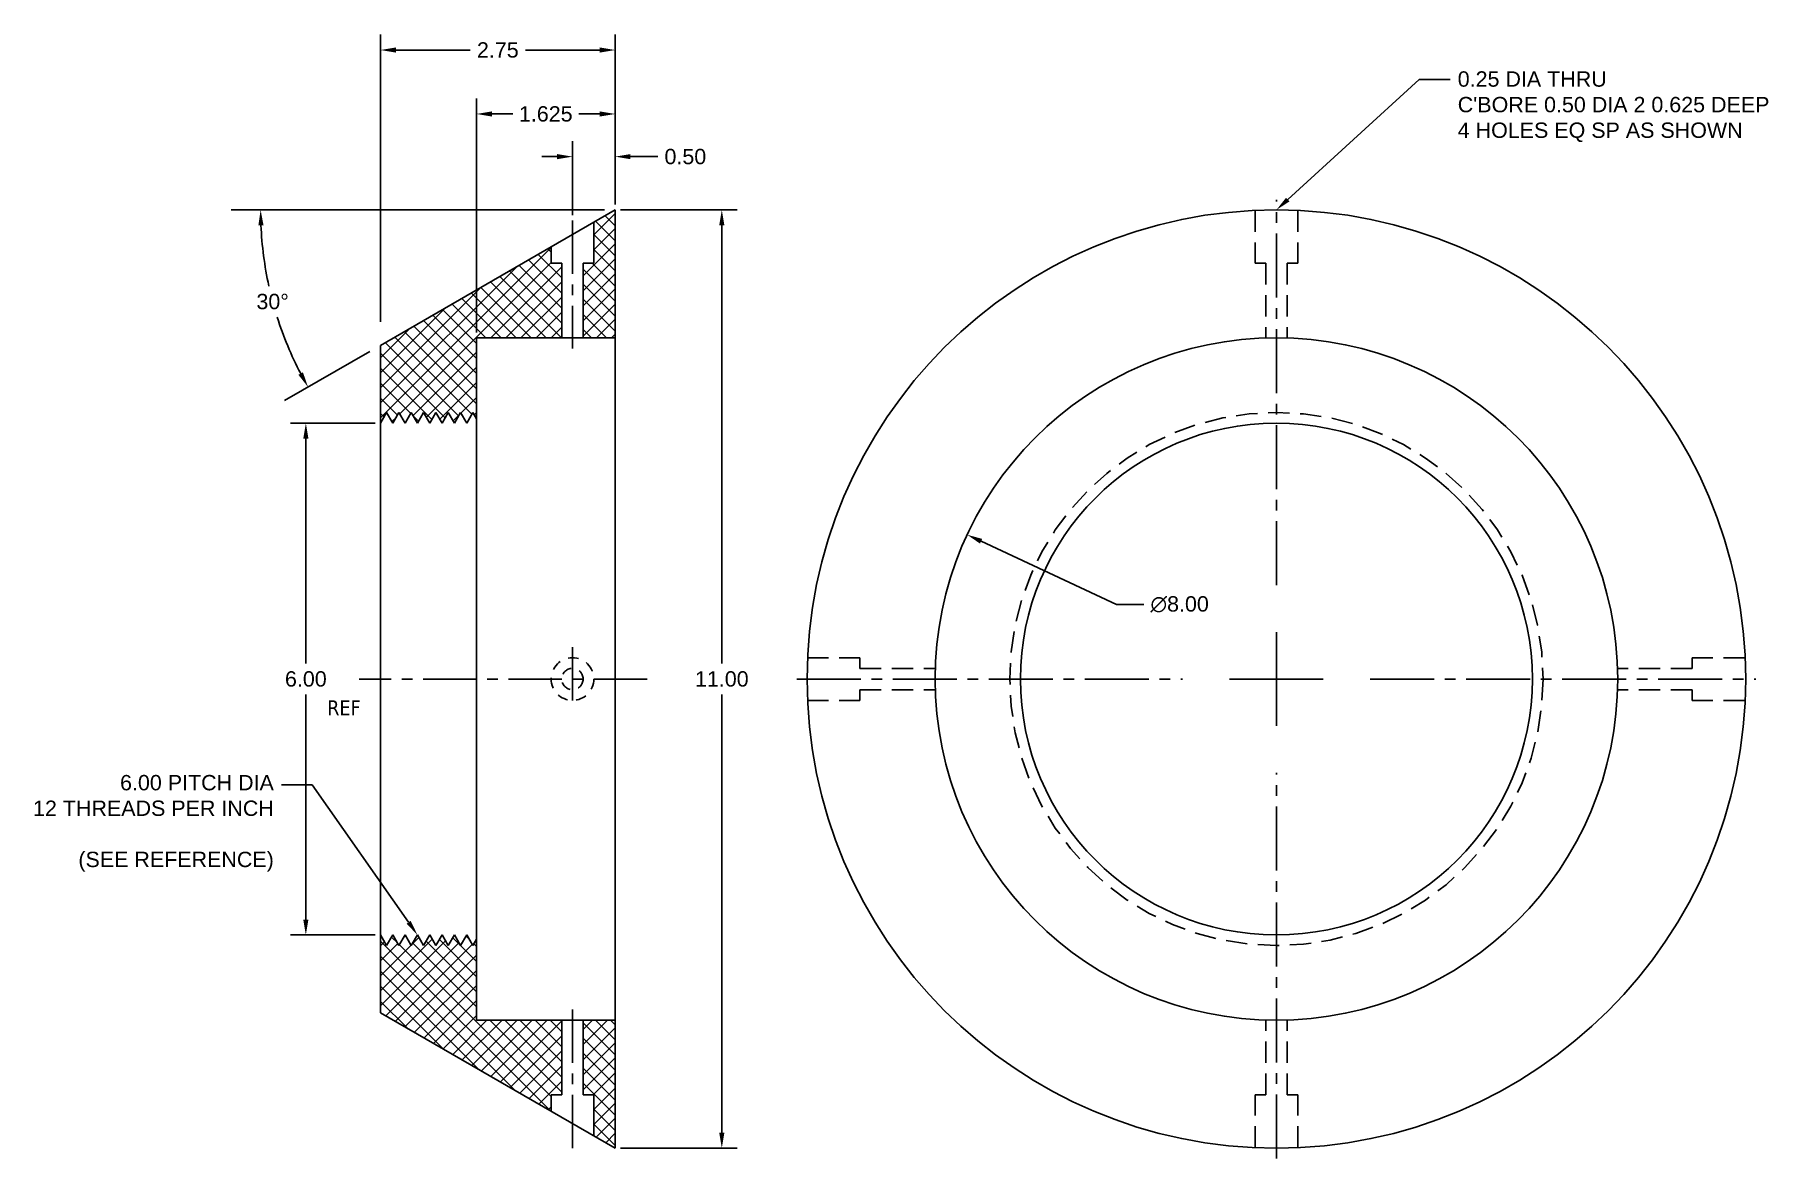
# Model space of a CAD drawing. Header units: inches. Extents: x 7.3 to 27.6, y 3.8 to 16.9.
import ezdxf
from ezdxf import colors
from ezdxf.entities.mleader import LeaderData, LeaderLine
from ezdxf.math import Vec2, Vec3

# ---------------------------------------------------------------- set-up
doc = ezdxf.new("R2010")
doc.units = ezdxf.units.IN
doc.header["$MEASUREMENT"] = 0
for name, pattern in [('CENTER', [2, 1.25, -0.25, 0.25, -0.25]), ('CENTER2', [1.125, 0.75, -0.125, 0.125, -0.125]), ('HIDDEN', [0.375, 0.25, -0.125])]:
    doc.linetypes.add(name, pattern=pattern)
doc.layers.get('Defpoints').update_dxf_attribs({"color": 254})
for name, color, linetype in [('center', 4, 'CENTER'), ('dimensions', 3, 'Continuous'), ('hidden', 2, 'HIDDEN')]:
    doc.layers.add(name, color=color, linetype=linetype)
doc.styles.get("Standard").update_dxf_attribs({"font": 'arial.ttf'})
doc.styles.add('TAHOMA.25', font='tahoma.ttf', dxfattribs={"height": 0.25})
doc.dimstyles.get("Standard").update_dxf_attribs({"dimtxt": 0.18, "dimasz": 0.18, "dimexe": 0.18, "dimexo": 0.0625, "dimgap": 0.09, "dimtad": 0, "dimtih": 1, "dimtoh": 1, "dimdec": 4, "dimzin": 0, "dimdsep": 46, "dimtxsty": 'Standard', "dimcen": 0.09, "dimadec": 0, "dimazin": 0, "dimtfac": 1, "dimtdec": 4, "dimtofl": 0, "dimtmove": 0, "dimatfit": 3, "dimfxl": 1, "dimtolj": 1, "dimtzin": 0, "dimarcsym": 0})

# ---------------------------------------------------------------- blocks, each defined once
blk = doc.blocks.new('*U1')
at = {"layer": 'center', "color": 0, "linetype": 'CENTER2', "transparency": 16777216}
for p, q in [((0, 1.1), (0, 5.62)), ((-5.62, 0), (-1.1, 0)), ((1.1, 0), (5.62, 0)), ((0, -5.62), (0, -1.1))]:
    blk.add_line(p, q, dxfattribs=at)
at = {"layer": 'center', "color": 0, "linetype": 'Continuous', "transparency": 16777216}
for p, q in [((0, -0.55), (0, 0.55)), ((-0.55, 0), (0.55, 0))]:
    blk.add_line(p, q, dxfattribs=at)
blk = doc.blocks.new('*D2')
at = {"layer": 'Defpoints', "color": 0, "transparency": 16777216}
for p in [(14.125, 14.875), (15.375, 14.875), (14.125, 3.875)]:
    blk.add_point(p, dxfattribs=at)
at = {"layer": 'dimensions', "color": 0, "lineweight": -2, "transparency": 16777216}
for p, q in [((14.188, 14.875), (15.555, 14.875)), ((15.375, 14.695), (15.375, 9.557)), ((15.375, 4.055), (15.375, 9.193)), ((14.188, 3.875), (15.555, 3.875))]:
    blk.add_line(p, q, dxfattribs=at)
at = {"layer": 'dimensions', "color": 0, "transparency": 16777216}
for points in [[(15.345, 14.695), (15.405, 14.695), (15.375, 14.875)], [(15.345, 4.055), (15.405, 4.055), (15.375, 3.875)]]:
    blk.add_solid(points, dxfattribs=at)
at = {"layer": 'dimensions', "color": 0, "transparency": 16777216, "insert": (15.375, 9.375), "char_height": 0.18, "attachment_point": 5}
blk.add_mtext('\\A1;11.00', dxfattribs=at)
blk = doc.blocks.new('*D3')
at = {"layer": 'Defpoints', "color": 0, "transparency": 16777216}
for p in [(13.625, 15.5), (14.125, 14.875), (13.625, 14.75)]:
    blk.add_point(p, dxfattribs=at)
at = {"layer": 'dimensions', "color": 0, "lineweight": -2, "transparency": 16777216}
for p, q in [((13.625, 14.812), (13.625, 15.68)), ((14.125, 14.938), (14.125, 15.68)), ((13.445, 15.5), (13.265, 15.5)), ((14.305, 15.5), (14.625, 15.5))]:
    blk.add_line(p, q, dxfattribs=at)
at = {"layer": 'dimensions', "color": 0, "transparency": 16777216}
for points in [[(13.445, 15.53), (13.445, 15.47), (13.625, 15.5)], [(14.305, 15.53), (14.305, 15.47), (14.125, 15.5)]]:
    blk.add_solid(points, dxfattribs=at)
at = {"layer": 'dimensions', "color": 0, "transparency": 16777216, "insert": (14.948, 15.5), "char_height": 0.18, "attachment_point": 5}
blk.add_mtext('\\A1;0.50', dxfattribs=at)
blk = doc.blocks.new('*D4')
at = {"layer": 'Defpoints', "color": 0, "transparency": 16777216}
for p in [(12.5, 16), (14.125, 14.875), (12.5, 13.375)]:
    blk.add_point(p, dxfattribs=at)
at = {"layer": 'dimensions', "color": 0, "lineweight": -2, "transparency": 16777216}
for p, q in [((12.5, 13.438), (12.5, 16.18)), ((14.125, 14.938), (14.125, 16.18)), ((12.68, 16), (12.927, 16)), ((13.945, 16), (13.698, 16))]:
    blk.add_line(p, q, dxfattribs=at)
at = {"layer": 'dimensions', "color": 0, "transparency": 16777216}
for points in [[(12.68, 16.03), (12.68, 15.97), (12.5, 16)], [(13.945, 16.03), (13.945, 15.97), (14.125, 16)]]:
    blk.add_solid(points, dxfattribs=at)
at = {"layer": 'dimensions', "color": 0, "transparency": 16777216, "insert": (13.312, 16), "char_height": 0.18, "attachment_point": 5}
blk.add_mtext('\\A1;1.625', dxfattribs=at)
blk = doc.blocks.new('*D5')
at = {"layer": 'Defpoints', "color": 0, "transparency": 16777216}
for p in [(11.375, 16.75), (14.125, 15), (11.375, 13.5)]:
    blk.add_point(p, dxfattribs=at)
at = {"layer": 'dimensions', "color": 0, "lineweight": -2, "transparency": 16777216}
for p, q in [((11.375, 13.562), (11.375, 16.93)), ((14.125, 15.062), (14.125, 16.93)), ((11.555, 16.75), (12.424, 16.75)), ((13.945, 16.75), (13.076, 16.75))]:
    blk.add_line(p, q, dxfattribs=at)
at = {"layer": 'dimensions', "color": 0, "transparency": 16777216}
for points in [[(11.555, 16.78), (11.555, 16.72), (11.375, 16.75)], [(13.945, 16.78), (13.945, 16.72), (14.125, 16.75)]]:
    blk.add_solid(points, dxfattribs=at)
at = {"layer": 'dimensions', "color": 0, "transparency": 16777216, "insert": (12.75, 16.75), "char_height": 0.18, "attachment_point": 5}
blk.add_mtext('\\A1;2.75', dxfattribs=at)
blk = doc.blocks.new('*D6')
at = {"layer": 'Defpoints', "color": 0, "transparency": 16777216}
for p in [(9.625, 14.875), (14, 14.875), (10.033, 14.154), (11.25, 13.216), (10.251, 12.639)]:
    blk.add_point(p, dxfattribs=at)
at = {"layer": 'dimensions', "color": 0, "lineweight": -2, "transparency": 16777216}
for start, end in [(182.4834, 192.4159), (197.6157, 207.5166)]:
    blk.add_arc((14.123, 14.875), 4.153, start, end, dxfattribs=at)
at = {"layer": 'dimensions', "color": 0, "transparency": 16777216}
for points in [[(9.944, 14.694), (10.004, 14.696), (9.97, 14.875)], [(10.466, 12.971), (10.413, 12.942), (10.526, 12.798)]]:
    blk.add_solid(points, dxfattribs=at)
at = {"layer": 'dimensions', "color": 0, "transparency": 16777216, "insert": (10.111, 13.8), "char_height": 0.18, "attachment_point": 5}
blk.add_mtext('\\A1;30°', dxfattribs=at)
blk = doc.blocks.new('*D7')
at = {"layer": 'Defpoints', "color": 0, "transparency": 16777216}
for p in [(10.5, 12.375), (11.375, 12.375), (11.375, 6.375)]:
    blk.add_point(p, dxfattribs=at)
at = {"layer": 'dimensions', "color": 0, "lineweight": -2, "transparency": 16777216}
for p, q in [((11.312, 12.375), (10.32, 12.375)), ((10.5, 12.195), (10.5, 9.557)), ((10.5, 6.555), (10.5, 9.193)), ((11.312, 6.375), (10.32, 6.375))]:
    blk.add_line(p, q, dxfattribs=at)
at = {"layer": 'dimensions', "color": 0, "transparency": 16777216}
for points in [[(10.47, 12.195), (10.53, 12.195), (10.5, 12.375)], [(10.47, 6.555), (10.53, 6.555), (10.5, 6.375)]]:
    blk.add_solid(points, dxfattribs=at)
at = {"layer": 'dimensions', "color": 0, "transparency": 16777216, "insert": (10.5, 9.375), "char_height": 0.18, "attachment_point": 5}
blk.add_mtext('\\A1;6.00', dxfattribs=at)
blk = doc.blocks.new('*D8')
at = {"layer": 'Defpoints', "color": 0, "transparency": 16777216}
for p in [(18.25, 11.067), (25.5, 7.683)]:
    blk.add_point(p, dxfattribs=at)
at = {"layer": 'dimensions', "color": 0, "lineweight": -2, "transparency": 16777216}
for p, q in [((20, 10.25), (18.413, 10.99)), ((20.32, 10.25), (20, 10.25))]:
    blk.add_line(p, q, dxfattribs=at)
at = {"layer": 'dimensions', "color": 0, "transparency": 16777216}
blk.add_solid([(18.426, 11.018), (18.401, 10.963), (18.25, 11.067)], dxfattribs=at)
at = {"layer": 'dimensions', "color": 0, "transparency": 16777216, "insert": (20.741, 10.25), "char_height": 0.18, "attachment_point": 5}
blk.add_mtext('\\A1;∅8.00', dxfattribs=at)

msp = doc.modelspace()

# ---------------------------------------------------------------- hatches: boundary and pattern name
at = {"layer": 'dimensions'}
h = msp.add_hatch(dxfattribs=at)
h.set_pattern_fill('ANSI31', color=0)
h.paths.add_polyline_path([(11.375, 13.28729), (11.375, 12.375), (11.44717, 12.5), (11.51934, 12.375), (11.59151, 12.5), (11.66368, 12.375), (11.73584, 12.5), (11.80801, 12.375), (11.88018, 12.5), (11.95235, 12.375), (12.02452, 12.5), (12.09669, 12.375), (12.16886, 12.5), (12.24103, 12.375), (12.31319, 12.5), (12.38536, 12.375), (12.45753, 12.5), (12.5, 12.42644), (12.5, 13.375), (13.5, 13.375), (13.5, 14.25), (13.375, 14.25), (13.375, 14.44199)])
h.paths.add_polyline_path([(13.75, 13.375), (14.125, 13.375), (14.125, 14.875), (13.875, 14.73066), (13.875, 14.25), (13.75, 14.25)])
h.paths.add_polyline_path([(13.375, 4.30801), (13.375, 4.5), (13.5, 4.5), (13.5, 5.375), (12.5, 5.375), (12.5, 6.32356), (12.45753, 6.25), (12.38536, 6.375), (12.31319, 6.25), (12.24103, 6.375), (12.16886, 6.25), (12.09669, 6.375), (12.02452, 6.25), (11.95235, 6.375), (11.88018, 6.25), (11.80801, 6.375), (11.73584, 6.25), (11.66368, 6.375), (11.59151, 6.25), (11.51934, 6.375), (11.44717, 6.25), (11.375, 6.375), (11.375, 5.46271)])
h.paths.add_polyline_path([(13.75, 4.5), (13.875, 4.5), (13.875, 4.01934), (14.125, 3.875), (14.125, 5.375), (13.75, 5.375)])
h = msp.add_hatch(dxfattribs=at)
h.set_pattern_fill('ANSI31', color=0, angle=90)
h.paths.add_polyline_path([(13.375, 4.30801), (13.375, 4.5), (13.5, 4.5), (13.5, 5.375), (12.5, 5.375), (12.5, 6.32356), (12.45753, 6.25), (12.38536, 6.375), (12.31319, 6.25), (12.24103, 6.375), (12.16886, 6.25), (12.09669, 6.375), (12.02452, 6.25), (11.95235, 6.375), (11.88018, 6.25), (11.80801, 6.375), (11.73584, 6.25), (11.66368, 6.375), (11.59151, 6.25), (11.51934, 6.375), (11.44717, 6.25), (11.375, 6.375), (11.375, 5.46271)])
h.paths.add_polyline_path([(14.125, 5.375), (13.75, 5.375), (13.75, 4.5), (13.875, 4.5), (13.875, 4.01934), (14.125, 3.875)])
h.paths.add_polyline_path([(11.375, 13.28729), (11.375, 12.375), (11.44717, 12.5), (11.51934, 12.375), (11.59151, 12.5), (11.66368, 12.375), (11.73584, 12.5), (11.80801, 12.375), (11.88018, 12.5), (11.95235, 12.375), (12.02452, 12.5), (12.09669, 12.375), (12.16886, 12.5), (12.24103, 12.375), (12.31319, 12.5), (12.38536, 12.375), (12.45753, 12.5), (12.5, 12.42644), (12.5, 13.375), (13.5, 13.375), (13.5, 14.25), (13.375, 14.25), (13.375, 14.44199)])
h.paths.add_polyline_path([(14.125, 14.875), (13.875, 14.73066), (13.875, 14.25), (13.75, 14.25), (13.75, 13.375), (14.125, 13.375)])

# ---------------------------------------------------------------- linework, layer by layer
for p, q in [((14, 14.875), (9.625, 14.875)), ((14.125, 14.875), (11.375, 13.28729)), ((14.125, 14.875), (14.125, 3.875)), ((14.125, 14.875), (14.125, 14.25)), ((13.875, 14.25), (13.875, 14.73066)), ((13.375, 14.25), (13.375, 14.44199)), ((13.5, 14.25), (13.375, 14.25)), ((13.5, 14.25), (13.5, 13.375)), ((13.875, 14.25), (13.75, 14.25)), ((13.75, 14.25), (13.75, 13.375)), ((11.25, 13.21627), (10.25095, 12.63947)), ((11.375, 13.28729), (11.375, 5.46271)), ((14.125, 13.375), (12.5, 13.375)), ((12.5, 13.375), (12.5, 5.375)), ((11.375, 12.375), (11.44717, 12.5)), ((11.44717, 12.5), (11.51934, 12.375)), ((11.51934, 12.375), (11.59151, 12.5)), ((11.59151, 12.5), (11.66368, 12.375)), ((11.66368, 12.375), (11.73584, 12.5)), ((11.73584, 12.5), (11.80801, 12.375)), ((11.80801, 12.375), (11.88018, 12.5)), ((11.88018, 12.5), (11.95235, 12.375)), ((11.95235, 12.375), (12.02452, 12.5)), ((12.02452, 12.5), (12.09669, 12.375)), ((12.09669, 12.375), (12.16886, 12.5)), ((12.16886, 12.5), (12.24103, 12.375)), ((12.24103, 12.375), (12.31319, 12.5)), ((12.31319, 12.5), (12.38536, 12.375)), ((12.38536, 12.375), (12.45753, 12.5)), ((12.45753, 12.5), (12.5, 12.42644)), ((11.375, 6.375), (11.44717, 6.25)), ((11.44717, 6.25), (11.51934, 6.375)), ((11.51934, 6.375), (11.59151, 6.25)), ((11.59151, 6.25), (11.66368, 6.375)), ((11.66368, 6.375), (11.73584, 6.25)), ((11.73584, 6.25), (11.80801, 6.375)), ((11.80801, 6.375), (11.88018, 6.25)), ((11.88018, 6.25), (11.95235, 6.375)), ((11.95235, 6.375), (12.02452, 6.25)), ((12.02452, 6.25), (12.09669, 6.375)), ((12.09669, 6.375), (12.16886, 6.25)), ((12.16886, 6.25), (12.24103, 6.375)), ((12.24103, 6.375), (12.31319, 6.25)), ((12.31319, 6.25), (12.38536, 6.375)), ((12.38536, 6.375), (12.45753, 6.25)), ((12.45753, 6.25), (12.5, 6.32356)), ((14.125, 3.875), (11.375, 5.46271)), ((12.5, 5.375), (14.125, 5.375)), ((13.5, 4.5), (13.5, 5.375)), ((13.75, 4.5), (13.75, 5.375)), ((13.5, 4.5), (13.375, 4.5)), ((13.375, 4.5), (13.375, 4.30801)), ((13.875, 4.5), (13.75, 4.5)), ((13.875, 4.5), (13.875, 4.01934))]:
    msp.add_line(p, q)
for radius in [5.5, 4, 3]:
    msp.add_circle((21.875, 9.375), radius)
at = {"layer": 'center', "ltscale": 0.5}
for p, q in [((13.625, 14.75), (13.625, 13.25)), ((13.625, 9.75), (13.625, 9)), ((14.5, 9.375), (11.125, 9.375)), ((13.625, 3.875), (13.625, 5.5))]:
    msp.add_line(p, q, dxfattribs=at)
at = {"layer": 'hidden'}
for p, q in [((21.625, 14.86932), (21.625, 14.25)), ((21.625, 14.86932), (21.625, 14.25)), ((22.125, 14.86932), (22.125, 14.25)), ((22.125, 14.86932), (22.125, 14.25)), ((21.625, 14.25), (21.75, 14.25)), ((21.625, 14.25), (21.75, 14.25)), ((21.75, 14.25), (21.75, 13.37305)), ((21.75, 14.25), (21.75, 13.37305)), ((22.125, 14.25), (22, 14.25)), ((22, 14.25), (22, 13.37305)), ((22.125, 14.25), (22, 14.25)), ((22, 14.25), (22, 13.37305)), ((16.375, 9.625), (16.99432, 9.625)), ((16.375, 9.625), (16.99432, 9.625)), ((16.99432, 9.625), (16.99432, 9.5)), ((16.99432, 9.625), (16.99432, 9.5)), ((26.74695, 9.625), (26.74695, 9.5)), ((27.36627, 9.625), (26.74695, 9.625)), ((26.74695, 9.625), (26.74695, 9.5)), ((16.99432, 9.5), (17.87127, 9.5)), ((16.99432, 9.5), (17.87127, 9.5)), ((26.74695, 9.5), (25.87, 9.5)), ((26.74695, 9.5), (25.87, 9.5)), ((16.99432, 9.125), (16.99432, 9.25)), ((16.99432, 9.25), (17.87127, 9.25)), ((16.99432, 9.125), (16.99432, 9.25)), ((16.99432, 9.25), (17.87127, 9.25)), ((26.74695, 9.25), (25.87, 9.25)), ((26.74695, 9.25), (25.87, 9.25)), ((26.74695, 9.125), (26.74695, 9.25)), ((26.74695, 9.125), (26.74695, 9.25)), ((16.375, 9.125), (16.99432, 9.125)), ((27.36627, 9.125), (26.74695, 9.125)), ((27.36627, 9.125), (26.74695, 9.125)), ((21.75, 4.5), (21.75, 5.37695)), ((22, 4.5), (22, 5.37695)), ((21.625, 3.88068), (21.625, 4.5)), ((21.625, 4.5), (21.75, 4.5)), ((22.125, 4.5), (22, 4.5)), ((22.125, 3.88068), (22.125, 4.5))]:
    msp.add_line(p, q, dxfattribs=at)
msp.add_circle((21.875, 9.375), 3.125, dxfattribs=at)
at = {"layer": 'hidden', "ltscale": 0.5}
for radius in [0.25, 0.125]:
    msp.add_circle((13.625, 9.375), radius, dxfattribs=at)

# ---------------------------------------------------------------- block references
at = {"layer": 'center', "linetype": 'CENTER2'}
msp.add_blockref('*U1', (21.875, 9.375), dxfattribs=at)

# ---------------------------------------------------------------- texts
at = {"layer": 'dimensions', "insert": (10.75, 9.125), "char_height": 0.175, "width": 0.5, "attachment_point": 1, "style": 'TAHOMA.25'}
msp.add_mtext('REF', dxfattribs=at)

# ---------------------------------------------------------------- dimensions: what is measured, and where the dimension line sits
at = {"layer": 'dimensions'}
for base, p1, p2, override, picture, middle in [((11.375, 16.75), (14.125, 15), (11.375, 13.5), {"dimscale": 1, "dimdec": 2, "dimrnd": 0}, '*D5', (12.75, 16.75)), ((12.5, 16), (14.125, 14.875), (12.5, 13.375), {"dimdec": 3}, '*D4', (13.3125, 16)), ((13.625, 15.5), (14.125, 14.875), (13.625, 14.75), {"dimscale": 1, "dimdec": 2, "dimrnd": 0}, '*D3', (14.94832, 15.5))]:
    dim = msp.add_linear_dim(base=base, p1=p1, p2=p2, dimstyle='Standard', override=override, dxfattribs=at)
    dim.commit()
    dim.dimension.update_dxf_attribs({"geometry": picture, "text_midpoint": middle, "dimtype": 160})
dim = msp.add_angular_dim_2l(base=(10.03283, 14.15379), line1=((11.25, 13.21627), (10.25095, 12.63947)), line2=((14, 14.875), (9.625, 14.875)), dimstyle='Standard', dxfattribs=at)
dim.commit()
dim.dimension.update_dxf_attribs({"geometry": '*D6', "text_midpoint": (10.11125, 13.80006)})
dim = msp.add_linear_dim(base=(15.375, 14.875), p1=(14.125, 3.875), p2=(14.125, 14.875), angle=90, dimstyle='Standard', override={"dimscale": 1, "dimdec": 2, "dimrnd": 0}, dxfattribs=at)
dim.commit()
dim.dimension.update_dxf_attribs({"geometry": '*D2', "text_midpoint": (15.375, 9.375), "dimtype": 160})
dim = msp.add_linear_dim(base=(10.5, 12.375), p1=(11.375, 6.375), p2=(11.375, 12.375), angle=90, dimstyle='Standard', override={"dimscale": 1, "dimdec": 2, "dimrnd": 0}, dxfattribs=at)
dim.commit()
dim.dimension.update_dxf_attribs({"geometry": '*D7', "text_midpoint": (10.5, 9.375)})
dim = msp.add_diameter_dim_2p(p1=(25.49973, 7.68346), p2=(18.25027, 11.06654), dimstyle='Standard', override={"dimscale": 1, "dimdec": 2, "dimrnd": 0}, dxfattribs=at)
dim.commit()
dim.dimension.update_dxf_attribs({"geometry": '*D8', "text_midpoint": (20.74124, 10.25), "dimtype": 163})

# ---------------------------------------------------------------- leaders
ml = msp.add_multileader_mtext('Standard', dxfattribs=at)
ml.set_content("0.25 DIA THRU\\PC'BORE 0.50 DIA 2 0.625 DEEP\\P4 HOLES EQ SP AS SHOWN", color=256)
ml.set_leader_properties()
ml.build(insert=Vec2(0, 0))
ml.multileader.update_dxf_attribs({"dogleg_length": 0.36, "arrow_head_size": 0.18})
ctx = ml.context
ctx.base_point, ctx.char_height, ctx.arrow_head_size, ctx.landing_gap_size, ctx.plane_origin = Vec3(23.91, 16.403), 0.18, 0.18, 0.09, Vec3(21.875, 14.875)
notes = []
notes.append((ctx, [(0, (1, 1, 0), (23.55, 16.403), (1, 0), 0.36, [(0, [(21.875, 14.875)], 0, [])])]))
ctx.mtext.insert, ctx.mtext.flow_direction = Vec3(24, 16.5), 5
ml = msp.add_multileader_mtext('Standard', dxfattribs=at)
ml.set_content('{\\C256;6.00 PITCH DIA\\P12 THREADS PER INCH\\P\\P(SEE REFERENCE)  }', color=256)
ml.set_leader_properties()
ml.build(insert=Vec2(0, 0))
ml.multileader.update_dxf_attribs({"dogleg_length": 0.36, "arrow_head_size": 0.18})
ctx = ml.context
ctx.base_point, ctx.char_height, ctx.arrow_head_size, ctx.landing_gap_size, ctx.plane_origin = Vec3(7.2601, 8.13354), 0.18, 0.18, 0.09, Vec3(11.80801, 6.375)
ctx.text_align_type = 2
notes.append((ctx, [(0, (1, 1, 0), (10.575, 8.13354), (-1, 0), 0.36, [(0, [(11.80801, 6.375)], 0, [])])]))
ctx.mtext.insert, ctx.mtext.alignment, ctx.mtext.flow_direction = Vec3(10.125, 8.25), 3, 5
for ctx, leaders in notes:
    for number, flags, end, landing, length, lines in leaders:
        leader = LeaderData()
        leader.index, (leader.has_last_leader_line, leader.has_dogleg_vector, leader.attachment_direction) = number, flags
        leader.last_leader_point, leader.dogleg_vector, leader.dogleg_length = Vec3(end), Vec3(landing), length
        for number, points, colour, breaks in lines:
            line = LeaderLine()
            line.index, line.vertices, line.color, line.breaks = number, Vec3.list(points), colors.encode_raw_color(colour), breaks
            leader.lines.append(line)
        ctx.leaders.append(leader)

doc.saveas('drawing.dxf')
